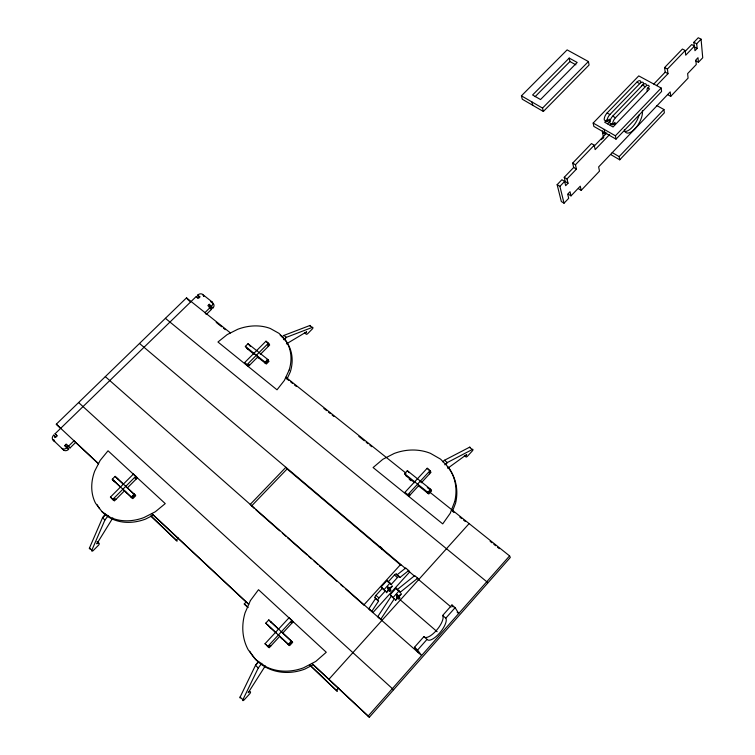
<?xml version="1.0" encoding="UTF-8"?>
<svg xmlns="http://www.w3.org/2000/svg" width="755" height="755" viewBox="0 0 755 755"><rect width="100%" height="100%" fill="white"/><g stroke="black" fill="none" stroke-linecap="round" stroke-linejoin="round"><path stroke-width="1.13" d="M452.5 511.258L455.595 503.141A49.839 44.243 -32.8 0 0 447.319 466.486M90.383 548.696A1.321 0.708 -43.9 0 1 89.317 548.404L102.548 517.76L105.313 514.155M112.835 517.921L96.791 543.874A2.038 1.085 -44.1 0 1 99.037 543.147A2.038 1.085 -44.1 0 1 98.424 545.318L93.224 550.574A1.321 0.708 -43.9 0 1 91.629 550.688L104.898 520.025L108.352 515.514M288.882 380.482L287.042 379.01L290.307 371.875A46.178 37.344 -33.4 0 0 280.218 335.248M240.364 697.903A1.434 0.595 -47 0 1 239.901 697.516L255.492 665.334L258.314 661.588M265.298 665.891L248.206 692.75A2.218 0.915 -47.1 0 1 250.396 691.722A2.218 0.915 -47.1 0 1 249.594 693.949L244.158 699.885A1.434 0.595 -47 0 1 242.638 700.225L258.267 668.015L261.796 663.324M368.893 608.587L375.584 598.488L375.009 597.724A2.199 0.897 -50.1 0 1 375.943 595.365L382.275 588.381L381.2 586.88L387.089 580.397L391.147 584.483L397.451 577.537A2.189 0.887 -50.6 0 1 399.433 576.697L399.961 577.471L408.691 570.535L409.644 571.988L372.923 612.579L368.893 608.587L369.959 609.965M371.866 611.21L378.566 601.093L375.009 597.724M378.878 617.835L377.84 616.476L391.288 596.186L390.231 594.695L396.13 588.173L400.197 592.269L417.732 578.179L418.666 579.623M381.879 620.478L380.841 619.119L394.308 598.8L390.231 594.695M105.322 376.622L421.611 655.519L417.581 650.055L427.037 639.372A14.232 5.228 -50.8 0 0 439.438 633.237A14.232 5.228 -50.8 0 0 445.809 618.175L455.123 607.662L451.952 604.981L442.647 615.476A14.213 5.257 -50.8 0 1 436.305 630.538A14.213 5.257 -50.8 0 1 423.895 636.635L414.448 647.29L418.506 652.773M509.578 555.906L510.323 557.473L369.318 717.25L368.166 716.042L509.578 555.906L430.171 492.477M336.447 690.447L338.665 687.965M393.261 597.318L399.168 590.778M396.375 594.393L398.64 596.337L401.122 593.59L401.415 594.015L398.933 596.761L399.829 598.035L398.951 599.017L396.696 597.063M396.545 596.441L398.055 597.734L395.544 600.527L395.243 600.112L397.762 597.318L396.828 596.006L397.715 595.025L398.64 596.337M328.897 679.302L469.119 523.592M378 600.338A2.208 0.897 -50.1 0 1 378.934 597.969L385.276 590.976L381.2 586.88M388.117 587.267L389.608 588.551L392.09 585.823L392.383 586.248L389.91 588.976L390.826 590.268L389.948 591.231L388.457 589.948M387.541 588.655L389.033 589.948L386.522 592.713L386.22 592.298L388.731 589.523L387.787 588.202L388.674 587.22L389.608 588.551M364.052 604.755L400.697 564.419M391.147 584.483L388.155 581.907L394.45 574.97A2.18 0.887 -50.5 0 1 396.432 574.14L399.433 576.697M384.201 589.485L390.099 582.983M430.652 489.278L431.105 490.118L428.311 493.157L427.858 492.326L430.652 489.278L407.341 470.695L404.557 473.696L406.964 476.547M288.995 644.949L292.006 641.665L291.355 640.986L288.334 644.27L288.995 644.949L265.788 623.139L268.789 619.912L292.006 641.665M431.567 490.958L428.774 493.997L418.534 485.805L408.766 496.403M258.691 661.861L255.492 665.334L258.267 668.015M445.752 464.278L447.347 462.541L472.687 449.3A1.293 0.547 -53 0 1 472.328 450.943L467.515 456.19A2.01 0.849 -52.9 0 1 465.788 456.794A2.01 0.849 -52.9 0 1 466.713 454.491L447.696 468.317M265.713 644.43L265.024 643.751L289.08 617.722L292.553 621.035L291.062 622.649L291.713 623.347M410.163 494.884L409.682 494.053L408.285 495.573L404.888 492.392L427.198 468.251L430.577 471.403L429.189 472.904L429.642 473.762M408.285 495.573L407.794 494.742L430.114 470.554M265.024 643.751L268.525 647.092L270.035 645.449L270.715 646.12M278.406 634.964L279.737 636.323L269.205 647.762L266.392 645.1M279.737 636.333L289.656 645.619L292.657 642.345L282.738 633.077L293.204 621.733M431.03 472.262L421.318 482.785L420.384 481.095M247.98 607.539L244.186 603.934L246.507 601.744M610.786 154.586L619.732 159.815L664.362 112.816L663.938 109.503L656.944 105.653M578.5 188.703L581.208 190.345L599.489 171.149L598.639 166.912L670.195 91.883L670.742 96.338L667.986 94.847M670.742 96.338L688.088 78.114L687.626 73.612L696.27 64.543L695.836 59.975L697.998 57.71L698.422 62.288L695.657 60.844M619.732 159.815L619.157 156.606L663.938 109.503M616.014 139.147L661.597 91.478L661.153 88.024L638.758 75.906L593.175 123.046L593.836 126.396L616.014 139.147L615.41 135.806L593.175 123.046M609.625 134.522L595.138 149.622L594.251 145.205L591.467 143.582L572.677 163.108L573.668 167.468L564.249 177.274L567.005 178.954L568.024 183.238L565.665 185.692L564.636 181.417L561.88 179.737L557.143 184.673L561.324 201.519L564.032 203.199L568.685 198.32L567.694 194.148L570.025 191.704L571.006 195.885L580.265 186.174L581.208 190.345M698.422 62.288L702.726 57.776L701.074 39.184L698.262 37.75L693.883 42.299L694.336 46.999L697.139 48.443L694.959 50.717L694.506 46.036L691.693 44.583L685.304 51.246M564.032 203.199L559.899 186.353L564.636 181.417M567.005 178.954L576.433 169.12L575.452 164.76L572.677 163.108M656.576 85.57L667.986 73.688L667.42 69.045L685.229 50.5L682.407 49.037L664.608 67.544L665.183 72.187L653.783 84.06M694.506 46.036L685.71 55.2L685.229 50.5M697.139 48.443L696.705 43.752L701.074 39.184M615.41 135.806L661.153 88.024M646.45 85.098A5.493 2.463 -60.8 0 0 642.543 85.155L612.692 116.138A5.511 2.52 -60.1 0 0 609.842 123.14L612.635 124.726A5.521 2.52 -60 0 1 615.504 117.723L645.355 86.693A5.502 2.463 -60.7 0 1 649.253 86.627L646.988 88.977L647.318 91.279M610.248 125.387L611.786 123.792M612.635 124.726L614.947 122.319L615.344 124.575L613.485 123.518M575.452 164.76L594.251 145.205M593.977 146.328L606.841 132.927M601.376 139.675L603.811 137.136M251.557 505.992L287.098 468.959L285.871 467.288L250.235 504.397L254.199 508.323M607.473 123.801L609.776 121.404L609.36 119.148L607.048 121.555L604.274 119.969A5.502 2.539 -60.1 0 1 607.105 112.976L636.927 82.106A5.483 2.482 -60.8 0 1 640.844 82.05M607.048 121.555A5.511 2.529 -60.1 0 1 609.898 114.552L639.73 83.626A5.493 2.473 -60.8 0 1 643.647 83.569L641.382 85.919M606.312 120.536L604.689 122.216L613.041 126.982L649.583 88.93L647.715 87.91M151.198 516.184L176.226 540.174L178.35 537.985M543.355 111.466L542.534 108.097L588.419 61.542L567.118 49.887L521.403 95.838L522.29 99.216L543.355 111.466L589.079 65.005L588.419 61.542M569.194 58.078L532.596 94.979L540.523 99.547L577.179 62.467L569.194 58.078L569.921 61.542L575.886 64.826M535.097 96.687L569.921 61.542M104.945 515.354L102.548 517.76L104.898 520.025M283.946 339.778L286.371 337.334L312.579 327.293A1.199 0.651 -52.2 0 1 312.381 328.906L307.738 333.606A1.859 1.019 -52.1 0 1 305.907 333.984A1.859 1.019 -52.1 0 1 306.653 331.766L286.409 343.893M131.276 497.054L134.163 494.148M267.808 359.484L268.421 360.409L265.732 363.117L265.118 362.192L267.808 359.484L248.027 343.714L245.347 346.385L247.819 349.216M132.37 496.79L134.532 494.619M267.78 360.333L265.09 363.032L264.486 362.117L265.732 363.117M130.86 496.724L132.059 497.847L134.947 494.94L115.128 476.367L112.259 479.236L113.061 480.038M111.24 497.894L110.428 497.101L133.437 474.046L136.598 477.056L135.173 478.491L135.947 479.302M249.594 365.175L248.971 364.259L247.621 365.609L244.526 362.702L265.996 341.194L269.073 344.082L267.742 345.412L268.336 346.347M247.621 365.609L246.989 364.693L268.469 343.148M110.428 497.101L113.609 500.14L115.053 498.687L115.855 499.47M125.783 486.324L127.359 487.919L137.372 477.868M248.253 366.524L257.653 357.077L266.336 364.033L269.025 361.324L267.279 359.937M260.333 354.388L269.677 345.007L268.025 343.704M70.026 447.96L67.799 445.856L66.383 447.234L64.722 445.592L66.129 444.214L70.026 447.96L75.66 442.439L98.424 463.74M209.22 307.474L210.522 306.19L209.229 304.293L207.918 305.586L211.542 309.323L206.285 314.467L204.982 312.589L210.249 307.436M68.365 446.318L74.018 440.778L75.66 442.439M56.738 435.437L55.058 433.785L196.347 296.394L198.65 298.225L199.962 296.951L197.659 295.12A3.709 2.878 -32.3 0 1 202.576 294.403L211.862 301.726L213.146 303.623A3.718 2.907 -32.3 0 1 212.853 308.04L210.522 306.19M60.494 428.236L56.295 424.197L186.513 297.838L230.464 332.946M444.761 464.797L447.347 462.541L444.44 460.276L442.723 461.786M396.13 588.173L397.177 589.664L414.703 575.621L417.732 578.179M396.432 574.14L396.96 574.923L405.69 567.996L408.691 570.535M282.087 336.796L283.899 335.418L310.116 325.414A1.199 0.661 -52.2 0 1 310.296 326.537M283.644 339.41L286.371 337.334L283.899 335.418M444.44 460.276L469.808 447.102A1.293 0.547 -53 0 1 470.054 447.658M369.318 717.25L313.202 664.74L304.765 669.128A52.614 46.027 -47.5 0 1 249.688 651.225M248.442 604.132L153.331 515.127L145.536 519.1A48.443 38.798 -41.3 0 1 101.727 511.333L95.545 503.226A48.565 38.854 -41.2 0 1 94.705 471.129L100.188 460.38L108.04 450.792L165.251 503.604L155.285 511.786L143.978 517.553A48.565 38.854 -41.2 0 1 110.192 517.288L101.651 511.418M693.883 42.299L696.705 43.752M664.608 67.544L667.42 69.045M665.183 72.187L667.986 73.688M636.927 82.106L639.73 83.626M642.543 85.155L645.355 86.693M607.105 112.976L609.898 114.552M612.692 116.138L615.504 117.723M607.001 119.828L609.776 121.404M602.528 130.936A5.455 2.501 -59.8 0 0 602.509 132.484L605.265 134.069A5.455 2.492 -59.8 0 1 605.293 132.531M521.403 95.838L542.534 108.097M612.173 152.538L619.157 156.606M573.668 167.468L576.433 169.12M568.024 183.238L565.269 181.568L564.249 177.274M557.143 184.673L559.899 186.353M568.298 194.214L571.006 195.885M309.692 325.499L312.155 327.377M469.393 447.243L472.281 449.442M269.073 344.082L265.996 341.194M430.577 471.403L427.198 468.251M210.617 301.632L213.146 303.623M209.229 304.293L212.853 308.04M209.994 308.087L211.542 309.323M267.166 359.408L268.421 360.409M409.257 472.696L407.341 470.695M429.633 488.947L431.105 490.118M427.292 487.551L429 488.91M406.02 473.187L285.862 377.198L287.042 379.01M188.759 300.462L190.59 301.925M216.194 322.385L221.677 326.773M223.508 328.227L225.33 329.69M290.722 381.954L292.562 383.427M294.403 384.899L296.243 386.371M323.857 408.436L326.622 410.644M328.463 412.117L330.303 413.589M332.143 415.061L333.984 416.534M358.833 436.39L364.354 440.807M366.194 442.279L368.034 443.751M369.875 445.224L371.715 446.696M459.842 517.128L461.673 518.591M463.513 520.063L465.344 521.526M490.127 541.335L491.967 542.807M493.798 544.27L495.639 545.742M497.469 547.205L499.31 548.677M245.347 346.385L265.118 362.192M404.557 473.696L427.858 492.326M428.311 493.157L426.849 491.986L427.311 492.817M246.602 348.234L254.322 354.416M405.52 475.395L414.712 482.747M409.238 479.283L411.069 480.756M244.526 362.702L246.989 364.693M404.888 492.392L407.794 494.742M165.411 318.327L486.777 581.737L487.579 583.247M380.435 546.875L381.851 548.073M139.496 343.459L405.803 568.741M408.144 570.723L414.788 576.339M417.156 578.349L451.084 607.039M457.152 612.173L458.719 613.504L455.123 607.662M287.098 468.959L400.811 565.184M396.96 574.923L399.961 577.471M442.647 615.476L445.809 618.175M394.459 574.989L397.46 577.556M397.177 589.664L400.197 592.269M387.664 587.041L389.91 588.976M396.677 594.808L398.933 596.761M387.843 587.692L390.826 590.268M396.819 595.44L399.829 598.035M400.367 599.942L437.136 631.699M382.275 588.381L385.276 590.976M391.288 596.186L394.308 598.8M423.895 636.635L427.037 639.372M375.943 595.365L378.934 597.969M375.584 598.488L378.566 601.093M414.448 647.29L417.581 650.055M377.84 616.476L380.841 619.119M255.954 509.88L279.737 530.85M282.379 533.181L285.9 536.286M287.664 537.843L307.04 554.925M308.795 556.482L311.438 558.813M314.08 561.144L317.61 564.249M319.365 565.806L336.985 581.341M340.505 584.445L343.148 586.777M345.79 589.108L364.278 605.416M244.337 604.057L247.848 607.19M78.605 402.547L393.591 689.74M269.403 627.084L271.102 628.632M112.721 480.01L114.345 481.501M116.723 477.981L123.339 484.163M127.359 487.919L135.73 495.733L132.852 498.64L124.49 490.807L114.411 500.924L112.051 498.677L113.665 500.254M270.139 621.299L278.293 628.924M56.295 424.197L98.499 463.693M248.773 604.321L151.793 513.57L153.331 515.127M368.166 716.042L311.938 663.428L313.202 664.74M112.259 479.236L132.059 497.847M113.863 480.841L120.47 487.032M267.147 624.527L276.113 632.926M125.283 491.75L126.859 493.232M280.983 637.72L282.389 639.032L281.068 637.682M55.058 433.785L57.267 435.852L55.851 437.23L53.652 435.154A3.945 3.02 -40.7 0 0 53.029 439.976L54.719 441.628A3.935 3.02 -40.8 0 1 54.096 440.618M64.722 445.592L68.62 449.338A3.954 3.058 -41 0 1 63.562 449.999L53.029 439.976M330.643 685.059L337.315 691.306L310.296 665.372M309.861 665.183L330.246 684.681M150.717 515.929L177.161 541.099L176.226 540.174M113.609 500.14L112.797 499.348L135.824 476.245L136.598 477.056M63.562 449.999L61.882 448.366A3.964 3.058 -41 0 0 66.95 447.696L68.62 449.338M53.652 435.154L55.332 436.805A3.935 3.02 -40.8 0 0 54.681 437.589M268.525 647.092L267.836 646.422L291.911 620.336L292.553 621.035M452.264 510.918L453.915 512.551M66.129 444.214L67.799 445.856M89.458 547.894L91.77 550.178M240.09 696.988L242.827 699.696M122.905 489.212L126.076 492.392M114.241 481.143L115.034 481.945M133.748 493.817L134.947 494.94M115.128 476.367L115.93 477.179M117.1 478.274L117.903 479.076M265.788 623.139L266.468 623.838M267.865 625.14L268.535 625.829M287.57 643.609L288.231 644.289M270.856 621.912L271.526 622.601M268.789 619.912L269.469 620.61M290.581 640.334L291.232 641.014M281.417 631.708L282.738 633.077M133.437 474.046L134.211 474.857M289.08 617.722L289.731 618.42M389.033 589.948L389.948 591.231M398.055 597.734L398.951 599.017M186.513 297.838L187.853 299.735M387.089 580.397L388.155 581.907M196.347 296.394L197.659 298.291M197.659 295.12L198.971 297.026A3.7 2.878 -32.4 0 1 199.716 296.422M202.576 294.403L203.878 296.3A3.7 2.878 -32.4 0 0 203.557 296.083M256.417 355.237L258.267 357.993M250.49 346.545L248.027 343.714M451.952 604.981L453.16 606.944M417.6 484.125L419.006 486.645M531.916 101.934L532.775 105.313M602.509 132.484L603.566 137.967M604.236 129.398L604.868 132.738M642.382 110.796A14.477 6.465 -60.1 0 1 634.766 129.029A14.477 6.465 -60.1 0 1 624.338 129.662M639.098 114.949A14.458 6.484 -60.1 0 1 624.347 131.483M211.862 301.726A3.728 2.907 -32.3 0 1 211.57 306.143M54.001 440.212A3.935 3.02 -40.8 0 1 53.964 439.787M97.876 542.014A2.038 1.095 -44.1 0 1 97.867 543.364M96.885 541.92A2.038 1.095 -44.1 0 1 97.621 541.873M379.595 546.526A1.34 0.576 -50.5 0 1 378.812 546.214M382.417 548.923A1.34 0.566 -50.6 0 1 381.643 548.611M465.354 455.699A2.01 0.849 -52.9 0 1 464.344 455.69M305.445 333.314A1.85 1.019 -52.1 0 1 304.586 332.408M99.575 508.672A48.443 38.798 -41.3 0 1 97.197 504.784M454.736 501.48L450.235 513.268L442.723 523.885L373.093 467.543L382.851 459.285L394.223 453.453A49.962 44.309 -32.7 0 1 430.444 453.34L440.59 459.163L448.583 467.487A49.962 44.309 -32.7 0 1 454.736 501.48M250.424 600.546L245.073 612.805A52.746 46.112 -47.4 0 0 248.282 649.904L255.69 659.549L265.656 666.59A52.746 46.112 -47.4 0 0 303.482 667.835L315.722 661.465L326.273 652.254L258.512 589.702L250.424 600.546M289.146 370.054L284.39 380.407L277.019 389.807L217.95 342.006L227.198 334.588L237.759 329.274A46.282 37.391 -33.4 0 1 270.29 328.482L279.048 333.38L285.701 340.496A46.282 37.391 -33.4 0 1 289.146 370.054"/></g></svg>
